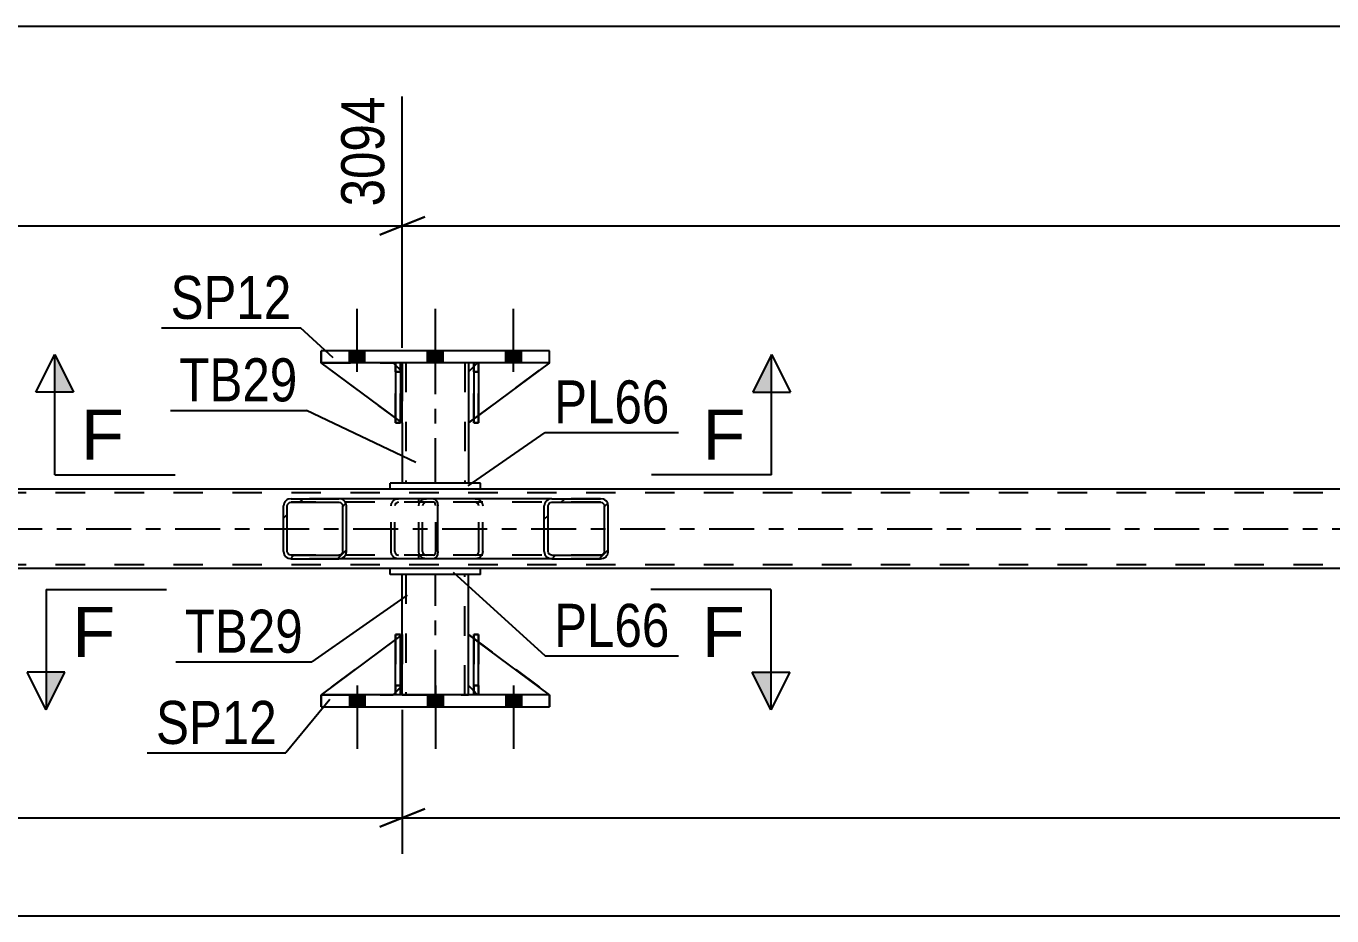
# Model space of a CAD drawing. Header units: millimetres. Extents: x 0 to 841, y 0 to 594.
# Drawn here: x 128.2 to 215.1, y 205.5 to 264.7 of the extents above; entities that cross this region are included whole.
import ezdxf

# ---------------------------------------------------------------- set-up
doc = ezdxf.new("R2010")
doc.units = ezdxf.units.MM
doc.linetypes.add('DXK_LINE_DOT2', pattern=[3.9198, 1.9599, -1.9599])
doc.linetypes.add('DXK_LINE_DOT3', pattern=[5.9187, 2.979, -0.9799, 0.9799, -0.9799])
doc.styles.add('Arial', font='ARIAL.TTF', dxfattribs={"height": 0.2})
doc.styles.add('Arial Narrow', font='ARIALN.TTF', dxfattribs={"height": 0.2})

# ---------------------------------------------------------------- blocks, each defined once
blk = doc.blocks.new('Part-247305199-4238 - 4236')
at = {"color": 7, "linetype": 'DXK_LINE_DOT2'}
for p, q in [((158.007, 241.715), (158.007, 242.315)), ((158.007, 242.315), (158.007, 242.315)), ((158.007, 242.315), (158.007, 238.315)), ((158.327, 242.315), (158.007, 242.315)), ((158.327, 241.715), (158.327, 242.315)), ((158.327, 238.315), (158.327, 242.315)), ((158.007, 238.315), (158.007, 241.715)), ((158.007, 241.715), (158.327, 241.715)), ((158.327, 241.715), (158.327, 238.315)), ((158.007, 238.315), (158.327, 238.315))]:
    blk.add_line(p, q, dxfattribs=at)
blk = doc.blocks.new('Part-247305199-4243 - 4236')
at = {"color": 2, "linetype": 'Continuous'}
for p, q in [((153.254, 224.235), (153.254, 228.235)), ((157.654, 224.235), (157.654, 228.235)), ((153.254, 220.235), (153.254, 220.835)), ((157.654, 220.235), (157.654, 220.835))]:
    blk.add_line(p, q, dxfattribs=at)
at = {"color": 7, "linetype": 'DXK_LINE_DOT2'}
for p, q in [((157.654, 228.235), (153.254, 228.235)), ((153.494, 228.235), (153.494, 220.235)), ((157.414, 220.235), (157.414, 228.235)), ((153.254, 220.835), (153.254, 224.235)), ((157.654, 220.835), (157.654, 224.235)), ((153.254, 220.235), (157.654, 220.235))]:
    blk.add_line(p, q, dxfattribs=at)
at = {"color": 7, "linetype": 'DXK_LINE_DOT3'}
blk.add_line((155.454, 220.235), (155.454, 228.235), dxfattribs=at)
blk = doc.blocks.new('Part-247305199-4248 - 4236')
at = {"color": 2, "linetype": 'Continuous'}
for p, q in [((158.454, 228.635), (152.454, 228.635)), ((152.454, 228.235), (152.454, 228.635)), ((158.454, 228.235), (158.454, 228.635)), ((158.454, 228.235), (152.454, 228.235))]:
    blk.add_line(p, q, dxfattribs=at)
blk = doc.blocks.new('Part-247305199-4253 - 4236')
at = {"color": 2, "linetype": 'Continuous'}
for p, q in [((158.454, 234.315), (152.454, 234.315)), ((152.454, 233.915), (152.454, 234.315)), ((158.454, 233.915), (152.454, 233.915)), ((158.454, 233.915), (158.454, 234.315))]:
    blk.add_line(p, q, dxfattribs=at)
blk = doc.blocks.new('Part-247305199-4258 - 4236')
at = {"color": 2, "linetype": 'Continuous'}
for p, q in [((153.254, 242.315), (153.254, 241.715)), ((157.654, 242.315), (157.654, 241.715)), ((153.254, 238.316), (153.254, 234.315)), ((157.654, 238.315), (157.654, 234.315))]:
    blk.add_line(p, q, dxfattribs=at)
at = {"color": 7, "linetype": 'DXK_LINE_DOT2'}
for p, q in [((157.654, 242.315), (153.254, 242.315)), ((153.494, 242.315), (153.494, 234.315)), ((157.414, 242.315), (157.414, 234.315)), ((153.254, 241.715), (153.254, 238.316)), ((157.654, 241.715), (157.654, 238.315)), ((157.654, 234.315), (153.254, 234.315))]:
    blk.add_line(p, q, dxfattribs=at)
at = {"color": 7, "linetype": 'DXK_LINE_DOT3'}
blk.add_line((155.454, 234.315), (155.454, 242.315), dxfattribs=at)
blk = doc.blocks.new('Part-247305199-4331 - 4236')
at = {"linetype": 'Continuous'}
h = blk.add_hatch(dxfattribs=at)
h.set_pattern_fill('', scale=0.7, style=0, pattern_type=0)
h.set_pattern_definition([(45, (166.9163, 232.9789), (-1.57154, 1.57154), [])])
h.paths.add_polyline_path([(166.955, 232.795), (166.916, 232.979), (166.806, 233.135), (166.64, 233.239), (166.444, 233.275), (163.209, 233.275), (163.014, 233.239), (162.848, 233.135), (162.737, 232.979), (162.698, 232.795), (162.698, 229.755), (162.737, 229.571), (162.848, 229.416), (163.014, 229.312), (163.209, 229.275), (166.444, 229.275), (166.64, 229.312), (166.806, 229.416), (166.916, 229.571), (166.955, 229.755)])
h.paths.add_polyline_path([(166.68, 229.663), (166.625, 229.585), (166.542, 229.533), (166.444, 229.515), (163.209, 229.515), (163.111, 229.533), (163.029, 229.585), (162.973, 229.663), (162.954, 229.755), (162.954, 232.795), (162.973, 232.887), (163.029, 232.965), (163.111, 233.017), (163.209, 233.035), (166.444, 233.035), (166.542, 233.017), (166.625, 232.965), (166.68, 232.887), (166.7, 232.795), (166.7, 229.755)])
at = {"color": 7, "linetype": 'DXK_LINE_DOT2'}
for p, q in [((154.349, 232.795), (154.388, 232.979)), ((154.349, 229.755), (154.349, 232.795)), ((154.624, 232.887), (154.604, 232.795)), ((154.604, 229.755), (154.604, 232.795)), ((154.679, 232.965), (154.624, 232.887)), ((154.664, 233.239), (154.86, 233.275)), ((154.762, 233.017), (154.679, 232.965)), ((154.86, 233.035), (154.762, 233.017)), ((155.341, 233.275), (154.86, 233.275)), ((166.444, 233.035), (154.86, 233.035)), ((158.095, 233.275), (158.29, 233.239)), ((158.193, 233.017), (158.095, 233.035)), ((158.276, 232.965), (158.193, 233.017)), ((158.331, 232.887), (158.276, 232.965)), ((158.35, 232.795), (158.331, 232.887)), ((158.35, 229.755), (158.35, 232.795)), ((158.567, 232.979), (158.606, 232.795)), ((158.606, 229.755), (158.606, 232.795)), ((166.444, 233.275), (163.209, 233.275)), ((154.388, 229.571), (154.349, 229.755)), ((154.604, 229.755), (154.624, 229.663)), ((154.624, 229.663), (154.679, 229.585)), ((154.86, 229.275), (154.664, 229.312)), ((154.679, 229.585), (154.762, 229.533)), ((154.762, 229.533), (154.86, 229.515)), ((166.444, 229.515), (154.86, 229.515)), ((155.341, 229.275), (154.86, 229.275)), ((158.095, 229.515), (158.193, 229.533)), ((158.29, 229.312), (158.095, 229.275)), ((158.193, 229.533), (158.276, 229.585)), ((158.276, 229.585), (158.331, 229.663)), ((158.331, 229.663), (158.35, 229.755)), ((158.606, 229.755), (158.567, 229.571)), ((166.444, 229.275), (163.209, 229.275))]:
    blk.add_line(p, q, dxfattribs=at)
at = {"color": 2, "linetype": 'Continuous'}
for p, q in [((163.209, 233.275), (155.341, 233.275)), ((162.737, 232.979), (162.698, 232.795)), ((162.698, 229.755), (162.698, 232.795)), ((162.954, 232.795), (162.973, 232.887)), ((162.954, 229.755), (162.954, 232.795)), ((162.973, 232.887), (163.029, 232.965)), ((163.209, 233.275), (163.014, 233.239)), ((163.029, 232.965), (163.111, 233.017)), ((163.111, 233.017), (163.209, 233.035)), ((163.209, 233.275), (166.444, 233.275)), ((163.209, 233.035), (166.444, 233.035)), ((166.64, 233.239), (166.444, 233.275)), ((166.444, 233.035), (166.542, 233.017)), ((166.542, 233.017), (166.625, 232.965)), ((166.625, 232.965), (166.68, 232.887)), ((166.68, 232.887), (166.7, 232.795)), ((166.7, 229.755), (166.7, 232.795)), ((166.955, 232.795), (166.916, 232.979)), ((166.955, 229.755), (166.955, 232.795)), ((163.209, 229.275), (155.341, 229.275)), ((162.698, 229.755), (162.737, 229.571)), ((162.973, 229.663), (162.954, 229.755)), ((163.029, 229.585), (162.973, 229.663)), ((163.014, 229.312), (163.209, 229.275)), ((163.111, 229.533), (163.029, 229.585)), ((163.209, 229.515), (163.111, 229.533)), ((163.209, 229.515), (166.444, 229.515)), ((163.209, 229.275), (166.444, 229.275)), ((166.542, 229.533), (166.444, 229.515)), ((166.444, 229.275), (166.64, 229.312)), ((166.625, 229.585), (166.542, 229.533)), ((166.68, 229.663), (166.625, 229.585)), ((166.7, 229.755), (166.68, 229.663)), ((166.916, 229.571), (166.955, 229.755))]:
    blk.add_line(p, q, dxfattribs=at)
at = {"color": 7, "linetype": 'DXK_LINE_DOT2'}
for centre, start, end in [((154.84, 232.774), 110.75831, 155.68004), ((158.115, 232.774), 24.31996, 69.24169), ((154.84, 229.776), 204.31996, 249.24169), ((158.115, 229.776), 290.75831, 335.68004)]:
    blk.add_arc(centre, 0.496, start, end, dxfattribs=at)
at = {"color": 2, "linetype": 'Continuous'}
for centre, start, end in [((163.19, 232.774), 110.75831, 155.68004), ((166.464, 232.774), 24.31996, 69.24169), ((163.19, 229.776), 204.31996, 249.24169), ((166.464, 229.776), 290.75831, 335.68004)]:
    blk.add_arc(centre, 0.496, start, end, dxfattribs=at)
blk = doc.blocks.new('Part-247305199-4333 - 4236')
at = {"linetype": 'Continuous'}
h = blk.add_hatch(dxfattribs=at)
h.set_pattern_fill('', scale=0.7, style=0, pattern_type=0)
h.set_pattern_definition([(45, (149.5055, 232.9789), (-1.57154, 1.57154), [])])
h.paths.add_polyline_path([(149.544, 232.795), (149.505, 232.979), (149.396, 233.135), (149.233, 233.239), (149.041, 233.275), (145.857, 233.275), (145.664, 233.239), (145.501, 233.135), (145.392, 232.979), (145.354, 232.795), (145.354, 229.755), (145.392, 229.571), (145.501, 229.416), (145.664, 229.312), (145.857, 229.275), (149.041, 229.275), (149.233, 229.312), (149.396, 229.416), (149.505, 229.571), (149.544, 229.755)])
h.paths.add_polyline_path([(149.273, 229.663), (149.219, 229.585), (149.137, 229.533), (149.041, 229.515), (145.857, 229.515), (145.76, 229.533), (145.679, 229.585), (145.624, 229.663), (145.605, 229.755), (145.605, 232.795), (145.624, 232.887), (145.679, 232.965), (145.76, 233.017), (145.857, 233.035), (149.041, 233.035), (149.137, 233.017), (149.219, 232.965), (149.273, 232.887), (149.292, 232.795), (149.292, 229.755)])
at = {"color": 2, "linetype": 'Continuous'}
for p, q in [((145.392, 232.979), (145.354, 232.795)), ((145.354, 229.755), (145.354, 232.795)), ((145.605, 232.795), (145.624, 232.887)), ((145.605, 229.755), (145.605, 232.795)), ((145.624, 232.887), (145.679, 232.965)), ((145.857, 233.275), (145.664, 233.239)), ((145.679, 232.965), (145.76, 233.017)), ((145.76, 233.017), (145.857, 233.035)), ((145.857, 233.275), (149.041, 233.275)), ((145.857, 233.035), (149.041, 233.035)), ((155.341, 233.275), (149.041, 233.275)), ((149.233, 233.239), (149.041, 233.275)), ((149.041, 233.035), (149.137, 233.017)), ((149.137, 233.017), (149.219, 232.965)), ((149.219, 232.965), (149.273, 232.887)), ((149.273, 232.887), (149.292, 232.795)), ((149.292, 229.755), (149.292, 232.795)), ((149.544, 232.795), (149.505, 232.979)), ((149.544, 229.755), (149.544, 232.795)), ((155.341, 233.275), (155.445, 233.239)), ((155.445, 233.239), (155.533, 233.135)), ((155.533, 233.135), (155.592, 232.979)), ((155.592, 232.979), (155.612, 232.795)), ((155.612, 229.755), (155.612, 232.795)), ((145.354, 229.755), (145.392, 229.571)), ((145.624, 229.663), (145.605, 229.755)), ((145.679, 229.585), (145.624, 229.663)), ((145.664, 229.312), (145.857, 229.275)), ((145.76, 229.533), (145.679, 229.585)), ((145.857, 229.515), (145.76, 229.533)), ((145.857, 229.515), (149.041, 229.515)), ((145.857, 229.275), (149.041, 229.275)), ((149.137, 229.533), (149.041, 229.515)), ((149.041, 229.275), (149.233, 229.312)), ((155.341, 229.275), (149.041, 229.275)), ((149.219, 229.585), (149.137, 229.533)), ((149.273, 229.663), (149.219, 229.585)), ((149.292, 229.755), (149.273, 229.663)), ((149.505, 229.571), (149.544, 229.755)), ((155.445, 229.312), (155.341, 229.275)), ((155.533, 229.416), (155.445, 229.312)), ((155.592, 229.571), (155.533, 229.416)), ((155.612, 229.755), (155.592, 229.571))]:
    blk.add_line(p, q, dxfattribs=at)
at = {"color": 7, "linetype": 'DXK_LINE_DOT2'}
for p, q in [((149.041, 233.275), (145.857, 233.275)), ((155.341, 233.035), (145.857, 233.035)), ((152.504, 232.795), (152.542, 232.979)), ((152.504, 229.755), (152.504, 232.795)), ((152.775, 232.887), (152.756, 232.795)), ((152.756, 229.755), (152.756, 232.795)), ((152.829, 232.965), (152.775, 232.887)), ((152.814, 233.239), (153.007, 233.275)), ((152.911, 233.017), (152.829, 232.965)), ((153.007, 233.035), (152.911, 233.017)), ((154.349, 233.035), (154.349, 233.275)), ((155.393, 233.017), (155.341, 233.035)), ((155.437, 232.965), (155.393, 233.017)), ((155.466, 232.887), (155.437, 232.965)), ((155.477, 232.795), (155.466, 232.887)), ((155.477, 229.755), (155.477, 232.795)), ((155.341, 229.515), (145.857, 229.515)), ((149.041, 229.275), (145.857, 229.275)), ((152.542, 229.571), (152.504, 229.755)), ((152.756, 229.755), (152.775, 229.663)), ((152.775, 229.663), (152.829, 229.585)), ((153.007, 229.275), (152.814, 229.312)), ((152.829, 229.585), (152.851, 229.571)), ((152.851, 229.571), (152.911, 229.533)), ((152.911, 229.533), (153.007, 229.515)), ((154.349, 229.275), (154.349, 229.515)), ((155.341, 229.515), (155.393, 229.533)), ((155.393, 229.533), (155.437, 229.585)), ((155.437, 229.585), (155.466, 229.663)), ((155.466, 229.663), (155.477, 229.755))]:
    blk.add_line(p, q, dxfattribs=at)
at = {"color": 2, "linetype": 'Continuous'}
for centre, start, end in [((145.842, 232.78), 111.1941, 156.1506), ((149.055, 232.78), 23.8494, 68.8059), ((145.842, 229.77), 203.8494, 248.8059), ((149.055, 229.77), 291.1941, 336.1506)]:
    blk.add_arc(centre, 0.492, start, end, dxfattribs=at)
at = {"color": 7, "linetype": 'DXK_LINE_DOT2'}
for centre, start, end in [((152.992, 232.78), 111.1941, 156.1506), ((152.992, 229.77), 203.8494, 248.8059)]:
    blk.add_arc(centre, 0.492, start, end, dxfattribs=at)
blk = doc.blocks.new('Part-247305199-4334 - 4236')
at = {"color": 7, "linetype": 'DXK_LINE_DOT2'}
for p, q in [((152.807, 241.715), (152.808, 242.315)), ((152.808, 242.315), (152.807, 238.315)), ((152.808, 242.315), (152.808, 242.315)), ((153.128, 242.315), (152.808, 242.315)), ((153.127, 241.715), (153.128, 242.315)), ((153.127, 238.315), (153.128, 242.315)), ((152.807, 238.315), (152.807, 241.715)), ((152.807, 241.715), (153.127, 241.715)), ((153.127, 241.715), (153.127, 238.315)), ((152.807, 238.315), (153.127, 238.315))]:
    blk.add_line(p, q, dxfattribs=at)
blk = doc.blocks.new('Part-247305199-4335 - 4236')
at = {"color": 2, "linetype": 'Continuous'}
for p, q in [((158.327, 242.315), (158.007, 242.315)), ((158.007, 242.315), (158.008, 238.315)), ((158.328, 242.315), (158.327, 242.315)), ((158.327, 242.315), (158.328, 238.315)), ((158.328, 238.315), (158.008, 238.315))]:
    blk.add_line(p, q, dxfattribs=at)
at = {"color": 7, "linetype": 'DXK_LINE_DOT2'}
for p, q in [((158.008, 241.715), (158.008, 242.315)), ((158.328, 242.315), (158.327, 242.315)), ((158.328, 241.715), (158.328, 242.315)), ((158.328, 241.715), (158.008, 241.715)), ((158.008, 241.715), (158.008, 238.315)), ((158.328, 238.315), (158.328, 241.715))]:
    blk.add_line(p, q, dxfattribs=at)
blk = doc.blocks.new('Part-247305199-4336 - 4236')
at = {"color": 2, "linetype": 'Continuous'}
for p, q in [((153.128, 242.315), (152.808, 242.315)), ((152.808, 242.315), (152.808, 238.315)), ((153.128, 242.315), (153.128, 242.315)), ((153.128, 242.315), (153.128, 238.315)), ((153.128, 238.315), (152.808, 238.315))]:
    blk.add_line(p, q, dxfattribs=at)
at = {"color": 7, "linetype": 'DXK_LINE_DOT2'}
for p, q in [((152.808, 241.715), (152.808, 242.315)), ((153.128, 241.715), (153.128, 242.315)), ((153.128, 242.315), (153.128, 242.315)), ((153.128, 241.715), (152.808, 241.715)), ((152.808, 241.715), (152.808, 238.315)), ((153.128, 238.315), (153.128, 241.715))]:
    blk.add_line(p, q, dxfattribs=at)
blk = doc.blocks.new('Part-247305199-4337 - 4236')
at = {"color": 7, "linetype": 'DXK_LINE_DOT2'}
for p, q in [((147.854, 242.315), (152.654, 242.316)), ((153.254, 238.316), (147.854, 242.315)), ((152.654, 242.316), (153.254, 241.716)), ((153.254, 241.716), (152.654, 242.316)), ((153.254, 241.716), (153.254, 238.316)), ((153.254, 241.716), (153.254, 241.716)), ((153.254, 241.716), (153.254, 238.316))]:
    blk.add_line(p, q, dxfattribs=at)
blk = doc.blocks.new('Part-247305199-4338 - 4236')
at = {"color": 7, "linetype": 'DXK_LINE_DOT2'}
for p, q in [((152.654, 242.316), (147.854, 242.315)), ((152.654, 242.316), (153.254, 241.716)), ((153.128, 241.842), (152.808, 242.162)), ((153.254, 241.716), (153.254, 238.316)), ((153.128, 238.409), (152.808, 238.646))]:
    blk.add_line(p, q, dxfattribs=at)
at = {"color": 2, "linetype": 'Continuous'}
for p, q in [((152.808, 238.646), (147.854, 242.315)), ((152.808, 242.162), (152.654, 242.316)), ((153.254, 241.716), (153.128, 241.842)), ((153.254, 241.716), (153.254, 241.716)), ((153.254, 238.316), (153.254, 241.716)), ((153.128, 238.409), (153.254, 238.316)), ((153.254, 238.316), (153.254, 238.316))]:
    blk.add_line(p, q, dxfattribs=at)
blk = doc.blocks.new('Part-247305199-4339 - 4236')
at = {"color": 7, "linetype": 'DXK_LINE_DOT2'}
for p, q in [((158.254, 242.316), (157.654, 241.716)), ((157.654, 238.316), (163.054, 242.316)), ((163.054, 242.316), (158.254, 242.316)), ((157.654, 241.716), (157.654, 238.316))]:
    blk.add_line(p, q, dxfattribs=at)
blk = doc.blocks.new('Part-247305199-4343 - 4236')
at = {"color": 2, "linetype": 'Continuous'}
for p, q in [((158.007, 220.235), (158.008, 224.235)), ((158.008, 224.235), (158.328, 224.235)), ((158.327, 220.235), (158.328, 224.235)), ((158.008, 220.235), (158.007, 220.235)), ((158.328, 220.235), (158.007, 220.235))]:
    blk.add_line(p, q, dxfattribs=at)
at = {"color": 7, "linetype": 'DXK_LINE_DOT2'}
for p, q in [((158.008, 224.235), (158.008, 220.835)), ((158.328, 220.835), (158.328, 224.235)), ((158.008, 220.835), (158.008, 220.235)), ((158.008, 220.835), (158.328, 220.835)), ((158.328, 220.235), (158.328, 220.835)), ((158.327, 220.235), (158.328, 220.235))]:
    blk.add_line(p, q, dxfattribs=at)
blk = doc.blocks.new('Part-247305199-4340 - 4236')
at = {"color": 7, "linetype": 'DXK_LINE_DOT2'}
for p, q in [((158.254, 242.316), (158.007, 242.069)), ((163.054, 242.316), (158.254, 242.316)), ((158.328, 238.814), (158.008, 238.577))]:
    blk.add_line(p, q, dxfattribs=at)
at = {"color": 2, "linetype": 'Continuous'}
for p, q in [((163.054, 242.316), (158.328, 238.814)), ((158.007, 242.069), (157.654, 241.716)), ((157.654, 241.716), (157.654, 238.316)), ((158.008, 238.577), (157.654, 238.316))]:
    blk.add_line(p, q, dxfattribs=at)
blk = doc.blocks.new('Part-247305199-4341 - 4236')
at = {"color": 7, "linetype": 'DXK_LINE_DOT2'}
for p, q in [((158.327, 224.235), (158.007, 224.235)), ((158.007, 220.835), (158.007, 224.235)), ((158.007, 220.235), (158.007, 224.235)), ((158.327, 224.235), (158.327, 220.835)), ((158.327, 220.235), (158.327, 224.235)), ((158.327, 220.835), (158.007, 220.835)), ((158.007, 220.235), (158.007, 220.835)), ((158.327, 220.835), (158.327, 220.235)), ((158.327, 220.235), (158.007, 220.235)), ((158.327, 220.235), (158.327, 220.235))]:
    blk.add_line(p, q, dxfattribs=at)
blk = doc.blocks.new('Part-247305199-4342 - 4236')
at = {"color": 7, "linetype": 'DXK_LINE_DOT2'}
for p, q in [((153.127, 224.235), (152.807, 224.235)), ((152.807, 220.835), (152.807, 224.235)), ((152.808, 220.235), (152.807, 224.235)), ((153.127, 224.235), (153.127, 220.835)), ((153.128, 220.235), (153.127, 224.235)), ((153.127, 220.835), (152.807, 220.835)), ((152.808, 220.235), (152.807, 220.835)), ((153.127, 220.835), (153.128, 220.235)), ((153.128, 220.235), (152.808, 220.235)), ((153.128, 220.235), (153.128, 220.235))]:
    blk.add_line(p, q, dxfattribs=at)
blk = doc.blocks.new('Part-247305199-4344 - 4236')
at = {"color": 2, "linetype": 'Continuous'}
for p, q in [((152.808, 220.235), (152.808, 224.235)), ((152.808, 224.235), (153.128, 224.235)), ((153.128, 220.235), (153.128, 224.235)), ((152.808, 220.235), (152.808, 220.235)), ((153.128, 220.235), (152.808, 220.235))]:
    blk.add_line(p, q, dxfattribs=at)
at = {"color": 7, "linetype": 'DXK_LINE_DOT2'}
for p, q in [((152.808, 224.235), (152.808, 220.835)), ((153.128, 220.835), (153.128, 224.235)), ((152.808, 220.835), (152.808, 220.235)), ((152.808, 220.835), (153.128, 220.835)), ((153.128, 220.235), (153.128, 220.835)), ((153.128, 220.235), (153.128, 220.235))]:
    blk.add_line(p, q, dxfattribs=at)
blk = doc.blocks.new('Part-247305199-4345 - 4236')
at = {"color": 7, "linetype": 'DXK_LINE_DOT2'}
for p, q in [((153.254, 224.235), (147.854, 220.235)), ((153.254, 220.835), (153.254, 224.235)), ((153.254, 224.235), (153.254, 220.835)), ((152.654, 220.235), (153.254, 220.835)), ((153.254, 220.835), (152.654, 220.235)), ((153.254, 220.835), (153.254, 220.835)), ((147.854, 220.235), (152.654, 220.235))]:
    blk.add_line(p, q, dxfattribs=at)
blk = doc.blocks.new('Part-247305199-4346 - 4236')
at = {"color": 7, "linetype": 'DXK_LINE_DOT2'}
for p, q in [((153.128, 224.142), (152.808, 223.905)), ((153.254, 220.835), (153.254, 224.235)), ((153.254, 220.835), (152.654, 220.235)), ((153.128, 220.709), (152.808, 220.389)), ((147.854, 220.235), (152.654, 220.235))]:
    blk.add_line(p, q, dxfattribs=at)
at = {"color": 2, "linetype": 'Continuous'}
for p, q in [((153.254, 224.235), (153.128, 224.142)), ((153.254, 220.835), (153.254, 224.235)), ((152.808, 223.905), (147.854, 220.235)), ((153.254, 220.835), (153.128, 220.709)), ((153.254, 220.835), (153.254, 220.835)), ((152.808, 220.389), (152.654, 220.235))]:
    blk.add_line(p, q, dxfattribs=at)
blk = doc.blocks.new('Part-247305199-4347 - 4236')
at = {"color": 7, "linetype": 'DXK_LINE_DOT2'}
for p, q in [((157.654, 220.835), (157.654, 224.235)), ((157.654, 224.235), (163.054, 220.235)), ((158.254, 220.235), (157.654, 220.835)), ((163.054, 220.235), (158.254, 220.235))]:
    blk.add_line(p, q, dxfattribs=at)
blk = doc.blocks.new('Part-247305199-4348 - 4236')
at = {"color": 2, "linetype": 'Continuous'}
for p, q in [((157.654, 220.835), (157.654, 224.235)), ((158.008, 223.973), (157.654, 224.235)), ((163.053, 220.235), (158.328, 223.736)), ((158.007, 220.482), (157.654, 220.835))]:
    blk.add_line(p, q, dxfattribs=at)
at = {"color": 7, "linetype": 'DXK_LINE_DOT2'}
for p, q in [((158.328, 223.736), (158.008, 223.973)), ((158.254, 220.235), (158.007, 220.482)), ((163.054, 220.235), (158.254, 220.235)), ((163.053, 220.235), (163.054, 220.235)), ((163.054, 220.235), (163.053, 220.235))]:
    blk.add_line(p, q, dxfattribs=at)
blk = doc.blocks.new('Part-247305199-4353 - 4236')
at = {"color": 2, "linetype": 'Continuous'}
for p, q in [((147.854, 219.435), (147.854, 220.235)), ((163.054, 220.235), (147.854, 220.235)), ((163.054, 219.435), (163.054, 220.235)), ((147.854, 219.435), (163.054, 219.435))]:
    blk.add_line(p, q, dxfattribs=at)
at = {"color": 7, "linetype": 'DXK_LINE_DOT2'}
for p, q in [((147.854, 220.235), (147.854, 219.435)), ((163.054, 220.235), (163.054, 219.435))]:
    blk.add_line(p, q, dxfattribs=at)
blk = doc.blocks.new('Part-247305199-4358 - 4236')
at = {"color": 2, "linetype": 'Continuous'}
for p, q in [((163.054, 243.115), (147.854, 243.115)), ((147.854, 242.315), (147.854, 243.115)), ((163.054, 242.315), (147.854, 242.315)), ((163.054, 242.315), (163.054, 243.115))]:
    blk.add_line(p, q, dxfattribs=at)
at = {"color": 7, "linetype": 'DXK_LINE_DOT2'}
for p, q in [((147.854, 243.115), (147.854, 242.315)), ((163.054, 242.315), (163.054, 243.115))]:
    blk.add_line(p, q, dxfattribs=at)
blk = doc.blocks.new('Part-247305199-4423 - 4236')
at = {"color": 2, "linetype": 'Continuous'}
for p, q in [((152.454, 233.915), (61.215, 233.915)), ((322.722, 233.915), (158.454, 233.915)), ((152.454, 228.635), (61.215, 228.635)), ((322.722, 228.635), (158.454, 228.635))]:
    blk.add_line(p, q, dxfattribs=at)
at = {"color": 7, "linetype": 'DXK_LINE_DOT2'}
for p, q in [((720.131, 233.675), (61.215, 233.675)), ((158.454, 233.915), (152.454, 233.915)), ((720.131, 228.875), (61.215, 228.875)), ((158.454, 228.635), (152.454, 228.635))]:
    blk.add_line(p, q, dxfattribs=at)
at = {"color": 7, "linetype": 'DXK_LINE_DOT3'}
blk.add_line((61.215, 231.275), (720.131, 231.275), dxfattribs=at)
blk = doc.blocks.new('Bolt-247305199-4434 - 4236')
at = {"linetype": 'Continuous'}
for points in [[(150.774, 220.235), (149.734, 220.235), (149.734, 219.435), (150.774, 219.435)], [(150.774, 220.235), (149.734, 220.235), (149.734, 219.435), (150.774, 219.435)], [(150.774, 220.235), (149.734, 220.235), (149.734, 219.435), (150.774, 219.435)], [(155.974, 220.235), (154.934, 220.235), (154.934, 219.435), (155.974, 219.435)], [(155.974, 220.235), (154.934, 220.235), (154.934, 219.435), (155.974, 219.435)], [(161.174, 220.235), (160.134, 220.235), (160.134, 219.435), (161.174, 219.435)], [(161.174, 220.235), (160.134, 220.235), (160.134, 219.435), (161.174, 219.435)], [(161.174, 220.235), (160.134, 220.235), (160.134, 219.435), (161.174, 219.435)]]:
    blk.add_hatch(color=1, dxfattribs=at).paths.add_polyline_path(points)
at = {"color": 1, "linetype": 'Continuous'}
for p, q in [((150.254, 220.835), (150.254, 216.635)), ((150.254, 220.835), (150.254, 216.635)), ((150.254, 220.835), (150.254, 216.635)), ((155.454, 220.835), (155.454, 216.635)), ((155.454, 220.835), (155.454, 216.635)), ((160.654, 220.835), (160.654, 216.635)), ((160.654, 220.835), (160.654, 216.635)), ((160.654, 220.835), (160.654, 216.635)), ((149.734, 220.235), (149.734, 219.435)), ((149.734, 220.235), (149.734, 219.435)), ((149.734, 220.235), (149.734, 219.435)), ((150.774, 220.235), (150.774, 219.435)), ((150.774, 220.235), (150.774, 219.435)), ((150.774, 220.235), (150.774, 219.435)), ((154.934, 220.235), (154.934, 219.435)), ((154.934, 220.235), (154.934, 219.435)), ((155.974, 220.235), (155.974, 219.435)), ((155.974, 220.235), (155.974, 219.435)), ((160.134, 220.235), (160.134, 219.435)), ((160.134, 220.235), (160.134, 219.435)), ((160.134, 220.235), (160.134, 219.435)), ((161.174, 220.235), (161.174, 219.435)), ((161.174, 220.235), (161.174, 219.435)), ((161.174, 220.235), (161.174, 219.435))]:
    blk.add_line(p, q, dxfattribs=at)
blk = doc.blocks.new('Bolt-247305199-4435 - 4236')
at = {"linetype": 'Continuous'}
for points in [[(149.734, 242.315), (150.774, 242.315), (150.774, 243.115), (149.734, 243.115)], [(149.734, 242.315), (150.774, 242.315), (150.774, 243.115), (149.734, 243.115)], [(149.734, 242.315), (150.774, 242.315), (150.774, 243.115), (149.734, 243.115)], [(154.934, 242.315), (155.974, 242.315), (155.974, 243.115), (154.934, 243.115)], [(154.934, 242.315), (155.974, 242.315), (155.974, 243.115), (154.934, 243.115)], [(160.134, 242.315), (161.174, 242.315), (161.174, 243.115), (160.134, 243.115)], [(160.134, 242.315), (161.174, 242.315), (161.174, 243.115), (160.134, 243.115)], [(160.134, 242.315), (161.174, 242.315), (161.174, 243.115), (160.134, 243.115)]]:
    blk.add_hatch(color=1, dxfattribs=at).paths.add_polyline_path(points)
at = {"color": 1, "linetype": 'Continuous'}
for p, q in [((150.254, 241.715), (150.254, 245.915)), ((150.254, 241.715), (150.254, 245.915)), ((150.254, 241.715), (150.254, 245.915)), ((155.454, 241.715), (155.454, 245.915)), ((155.454, 241.715), (155.454, 245.915)), ((160.654, 241.715), (160.654, 245.915)), ((160.654, 241.715), (160.654, 245.915)), ((160.654, 241.715), (160.654, 245.915)), ((149.734, 242.315), (149.734, 243.115)), ((149.734, 242.315), (149.734, 243.115)), ((149.734, 242.315), (149.734, 243.115)), ((150.774, 242.315), (150.774, 243.115)), ((150.774, 242.315), (150.774, 243.115)), ((150.774, 242.315), (150.774, 243.115)), ((154.934, 242.315), (154.934, 243.115)), ((154.934, 242.315), (154.934, 243.115)), ((155.974, 242.315), (155.974, 243.115)), ((155.974, 242.315), (155.974, 243.115)), ((160.134, 242.315), (160.134, 243.115)), ((160.134, 242.315), (160.134, 243.115)), ((160.134, 242.315), (160.134, 243.115)), ((161.174, 242.315), (161.174, 243.115)), ((161.174, 242.315), (161.174, 243.115)), ((161.174, 242.315), (161.174, 243.115))]:
    blk.add_line(p, q, dxfattribs=at)
blk = doc.blocks.new('StraightDimension-247305199-55220 - 4236')
at = {"color": 7, "linetype": 'Continuous'}
blk.add_line((52.595, 264.716), (728.751, 264.716), dxfattribs=at)
blk = doc.blocks.new('StraightDimension-247305199-55175 - 4236')
at = {"color": 7, "linetype": 'Continuous'}
for p, q in [((153.254, 243.316), (153.254, 260.034)), ((154.754, 252.022), (151.754, 250.822)), ((153.254, 251.422), (323.522, 251.422))]:
    blk.add_line(p, q, dxfattribs=at)
blk = doc.blocks.new('StraightDimension-247305199-55176 - 4236')
at = {"color": 7, "linetype": 'Continuous'}
for p, q in [((153.254, 243.316), (153.254, 260.034)), ((151.754, 250.822), (154.754, 252.022)), ((52.595, 251.422), (153.254, 251.422))]:
    blk.add_line(p, q, dxfattribs=at)
at = {"color": 0, "linetype": 'Continuous'}
blk.add_wipeout([(152.654, 260.634), (148.454, 260.634), (148.454, 252.122), (152.654, 252.122)], dxfattribs=at)
at = {"color": 3, "linetype": 'Continuous', "style": 'Arial Narrow'}
blk.add_text('3094', height=2.8633, rotation=90.00021, dxfattribs=at).set_placement((152.054, 252.722))
blk = doc.blocks.new('StraightDimension-247305199-55198 - 4236')
at = {"color": 7, "linetype": 'Continuous'}
for p, q in [((153.254, 219.235), (153.254, 209.645)), ((154.754, 212.645), (151.754, 211.445)), ((153.254, 212.045), (323.522, 212.045))]:
    blk.add_line(p, q, dxfattribs=at)
blk = doc.blocks.new('StraightDimension-247305199-55199 - 4236')
at = {"color": 7, "linetype": 'Continuous'}
for p, q in [((153.254, 219.235), (153.254, 209.645)), ((52.595, 212.045), (153.254, 212.045)), ((151.754, 211.445), (154.754, 212.645))]:
    blk.add_line(p, q, dxfattribs=at)
blk = doc.blocks.new('StraightDimension-247305199-55250 - 4236')
at = {"color": 7, "linetype": 'Continuous'}
blk.add_line((51.955, 205.518), (729.391, 205.518), dxfattribs=at)
blk = doc.blocks.new('Mark-247305199-4244 - 4236')
at = {"color": 30, "linetype": 'Continuous'}
for p, q in [((156.648, 228.397), (162.755, 222.817)), ((162.755, 222.817), (171.63, 222.817))]:
    blk.add_line(p, q, dxfattribs=at)
at = {"color": 0}
blk.add_wipeout([(171.03, 223.417), (171.03, 226.417), (163.355, 226.417), (163.355, 223.417)], dxfattribs=at)
blk.add_wipeout([(171.03, 223.417), (171.03, 226.417), (163.355, 226.417), (163.355, 223.417)], dxfattribs=at)
at = {"color": 3, "style": 'Arial Narrow'}
blk.add_text('PL66', height=2.8633, dxfattribs=at).set_placement((163.355, 223.417))
blk = doc.blocks.new('Mark-247305199-4254 - 4236')
at = {"color": 30, "linetype": 'Continuous'}
for p in [(137.83, 239.151), (154.153, 235.674)]:
    blk.add_line(p, (146.885, 239.151), dxfattribs=at)
at = {"color": 0}
blk.add_wipeout([(146.285, 239.751), (146.285, 242.751), (138.43, 242.751), (138.43, 239.751)], dxfattribs=at)
blk.add_wipeout([(146.285, 239.751), (146.285, 242.751), (138.43, 242.751), (138.43, 239.751)], dxfattribs=at)
at = {"color": 3, "style": 'Arial Narrow'}
blk.add_text('TB29', height=2.8633, dxfattribs=at).set_placement((138.43, 239.751))
blk = doc.blocks.new('Mark-247305199-4239 - 4236')
at = {"color": 30, "linetype": 'Continuous'}
for p in [(153.57, 226.85), (138.188, 222.426)]:
    blk.add_line(p, (147.242, 222.426), dxfattribs=at)
at = {"color": 0}
blk.add_wipeout([(146.642, 223.026), (146.642, 226.026), (138.788, 226.026), (138.788, 223.026)], dxfattribs=at)
blk.add_wipeout([(146.642, 223.026), (146.642, 226.026), (138.788, 226.026), (138.788, 223.026)], dxfattribs=at)
at = {"color": 3, "style": 'Arial Narrow'}
blk.add_text('TB29', height=2.8633, dxfattribs=at).set_placement((138.788, 223.026))
blk = doc.blocks.new('Mark-247305199-4249 - 4236')
at = {"color": 30, "linetype": 'Continuous'}
for p, q in [((157.625, 234.139), (162.755, 237.68)), ((162.755, 237.68), (171.631, 237.68))]:
    blk.add_line(p, q, dxfattribs=at)
at = {"color": 0}
blk.add_wipeout([(171.031, 238.28), (171.031, 241.28), (163.355, 241.28), (163.355, 238.28)], dxfattribs=at)
blk.add_wipeout([(171.031, 238.28), (171.031, 241.28), (163.355, 241.28), (163.355, 238.28)], dxfattribs=at)
at = {"color": 3, "style": 'Arial Narrow'}
blk.add_text('PL66', height=2.8633, dxfattribs=at).set_placement((163.355, 238.28))
blk = doc.blocks.new('Mark-247305199-4349 - 4236')
at = {"color": 30, "linetype": 'Continuous'}
for p in [(148.428, 219.904), (136.277, 216.357)]:
    blk.add_line(p, (145.516, 216.357), dxfattribs=at)
at = {"color": 0}
blk.add_wipeout([(144.916, 216.957), (144.916, 219.957), (136.877, 219.957), (136.877, 216.957)], dxfattribs=at)
blk.add_wipeout([(144.916, 216.957), (144.916, 219.957), (136.877, 219.957), (136.877, 216.957)], dxfattribs=at)
at = {"color": 3, "style": 'Arial Narrow'}
blk.add_text('SP12', height=2.8633, dxfattribs=at).set_placement((136.877, 216.957))
blk = doc.blocks.new('Mark-247305199-4354 - 4236')
at = {"color": 30, "linetype": 'Continuous'}
for p in [(137.247, 244.636), (148.648, 242.647)]:
    blk.add_line(p, (146.486, 244.636), dxfattribs=at)
at = {"color": 0}
blk.add_wipeout([(145.886, 245.236), (145.886, 248.236), (137.847, 248.236), (137.847, 245.236)], dxfattribs=at)
blk.add_wipeout([(145.886, 245.236), (145.886, 248.236), (137.847, 248.236), (137.847, 245.236)], dxfattribs=at)
at = {"color": 3, "style": 'Arial Narrow'}
blk.add_text('SP12', height=2.8633, dxfattribs=at).set_placement((137.847, 245.236))
blk = doc.blocks.new('SectionMark-247305199-4576 - 4236')
at = {"linetype": 'Continuous'}
for points in [[(129.563, 221.735), (130.813, 221.735), (129.563, 219.235)], [(176.524, 221.735), (177.774, 221.735), (177.774, 219.235)]]:
    blk.add_hatch(color=6, dxfattribs=at).paths.add_polyline_path(points)
at = {"color": 6, "linetype": 'Continuous'}
for p, q in [((129.563, 227.235), (137.563, 227.235)), ((129.563, 227.235), (129.563, 219.235)), ((177.774, 227.235), (169.774, 227.235)), ((177.774, 227.235), (177.774, 219.235)), ((129.563, 219.235), (128.313, 221.735)), ((130.813, 221.735), (128.313, 221.735)), ((129.563, 219.235), (130.813, 221.735)), ((176.524, 221.735), (179.024, 221.735)), ((177.774, 219.235), (176.524, 221.735)), ((179.024, 221.735), (177.774, 219.235))]:
    blk.add_line(p, q, dxfattribs=at)
at = {"color": 0, "linetype": 'Continuous'}
for points in [[(134.163, 222.735), (134.163, 226.235), (131.313, 226.235), (131.313, 222.735)], [(176.024, 222.735), (176.024, 226.235), (173.174, 226.235), (173.174, 222.735)]]:
    blk.add_wipeout(points, dxfattribs=at)
at = {"color": 3, "linetype": 'Continuous', "style": 'Arial'}
for p in [(131.313, 222.735), (173.174, 222.735)]:
    blk.add_text('F', height=3.343, dxfattribs=at).set_placement(p)
blk = doc.blocks.new('SectionMark-247305199-4578 - 4236')
at = {"linetype": 'Continuous'}
for points in [[(131.39, 240.365), (130.14, 240.365), (130.14, 242.865)], [(177.818, 240.365), (176.568, 240.365), (177.818, 242.865)]]:
    blk.add_hatch(color=6, dxfattribs=at).paths.add_polyline_path(points)
at = {"color": 6, "linetype": 'Continuous'}
for p, q in [((128.89, 240.365), (130.14, 242.865)), ((130.14, 234.865), (130.14, 242.865)), ((130.14, 242.865), (131.39, 240.365)), ((177.818, 242.865), (176.568, 240.365)), ((177.818, 234.865), (177.818, 242.865)), ((177.818, 242.865), (179.068, 240.365)), ((131.39, 240.365), (128.89, 240.365)), ((176.568, 240.365), (179.068, 240.365)), ((130.14, 234.865), (138.14, 234.865)), ((177.818, 234.865), (169.818, 234.865))]:
    blk.add_line(p, q, dxfattribs=at)
at = {"color": 0, "linetype": 'Continuous'}
for points in [[(134.74, 235.865), (134.74, 239.365), (131.89, 239.365), (131.89, 235.865)], [(176.068, 235.865), (176.068, 239.365), (173.218, 239.365), (173.218, 235.865)]]:
    blk.add_wipeout(points, dxfattribs=at)
at = {"color": 3, "linetype": 'Continuous', "style": 'Arial'}
for p in [(131.89, 235.865), (173.218, 235.865)]:
    blk.add_text('F', height=3.343, dxfattribs=at).set_placement(p)

msp = doc.modelspace()

# ---------------------------------------------------------------- block references
for name in ['Bolt-247305199-4435 - 4236', 'Part-247305199-4358 - 4236', 'Part-247305199-4337 - 4236', 'Part-247305199-4338 - 4236', 'Part-247305199-4334 - 4236', 'Part-247305199-4336 - 4236', 'Part-247305199-4258 - 4236', 'Part-247305199-4339 - 4236', 'Part-247305199-4340 - 4236', 'Part-247305199-4238 - 4236', 'Part-247305199-4335 - 4236', 'Part-247305199-4423 - 4236', 'Part-247305199-4253 - 4236', 'Part-247305199-4333 - 4236', 'Part-247305199-4331 - 4236', 'Part-247305199-4248 - 4236', 'Part-247305199-4243 - 4236', 'Part-247305199-4345 - 4236', 'Part-247305199-4346 - 4236', 'Part-247305199-4342 - 4236', 'Part-247305199-4344 - 4236', 'Part-247305199-4347 - 4236', 'Part-247305199-4348 - 4236', 'Part-247305199-4343 - 4236', 'Part-247305199-4341 - 4236', 'Bolt-247305199-4434 - 4236', 'Part-247305199-4353 - 4236']:
    msp.add_blockref(name, (0, 0))

# ---------------------------------------------------------------- next in the draw order: block references
for name in ['StraightDimension-247305199-55220 - 4236', 'StraightDimension-247305199-55198 - 4236']:
    msp.add_blockref(name, (0, 0))

# ---------------------------------------------------------------- next in the draw order: block references
for name in ['StraightDimension-247305199-55175 - 4236', 'Mark-247305199-4249 - 4236', 'StraightDimension-247305199-55199 - 4236']:
    msp.add_blockref(name, (0, 0))

# ---------------------------------------------------------------- next in the draw order: block references
for name in ['StraightDimension-247305199-55176 - 4236', 'StraightDimension-247305199-55250 - 4236']:
    msp.add_blockref(name, (0, 0))

# ---------------------------------------------------------------- next in the draw order: block references
for name in ['Mark-247305199-4254 - 4236', 'Mark-247305199-4244 - 4236', 'Mark-247305199-4239 - 4236', 'Mark-247305199-4349 - 4236']:
    msp.add_blockref(name, (0, 0))

# ---------------------------------------------------------------- next in the draw order: block references
for name in ['Mark-247305199-4354 - 4236', 'SectionMark-247305199-4576 - 4236']:
    msp.add_blockref(name, (0, 0))

# ---------------------------------------------------------------- next in the draw order: block references
msp.add_blockref('SectionMark-247305199-4578 - 4236', (0, 0))

doc.saveas('drawing.dxf')
